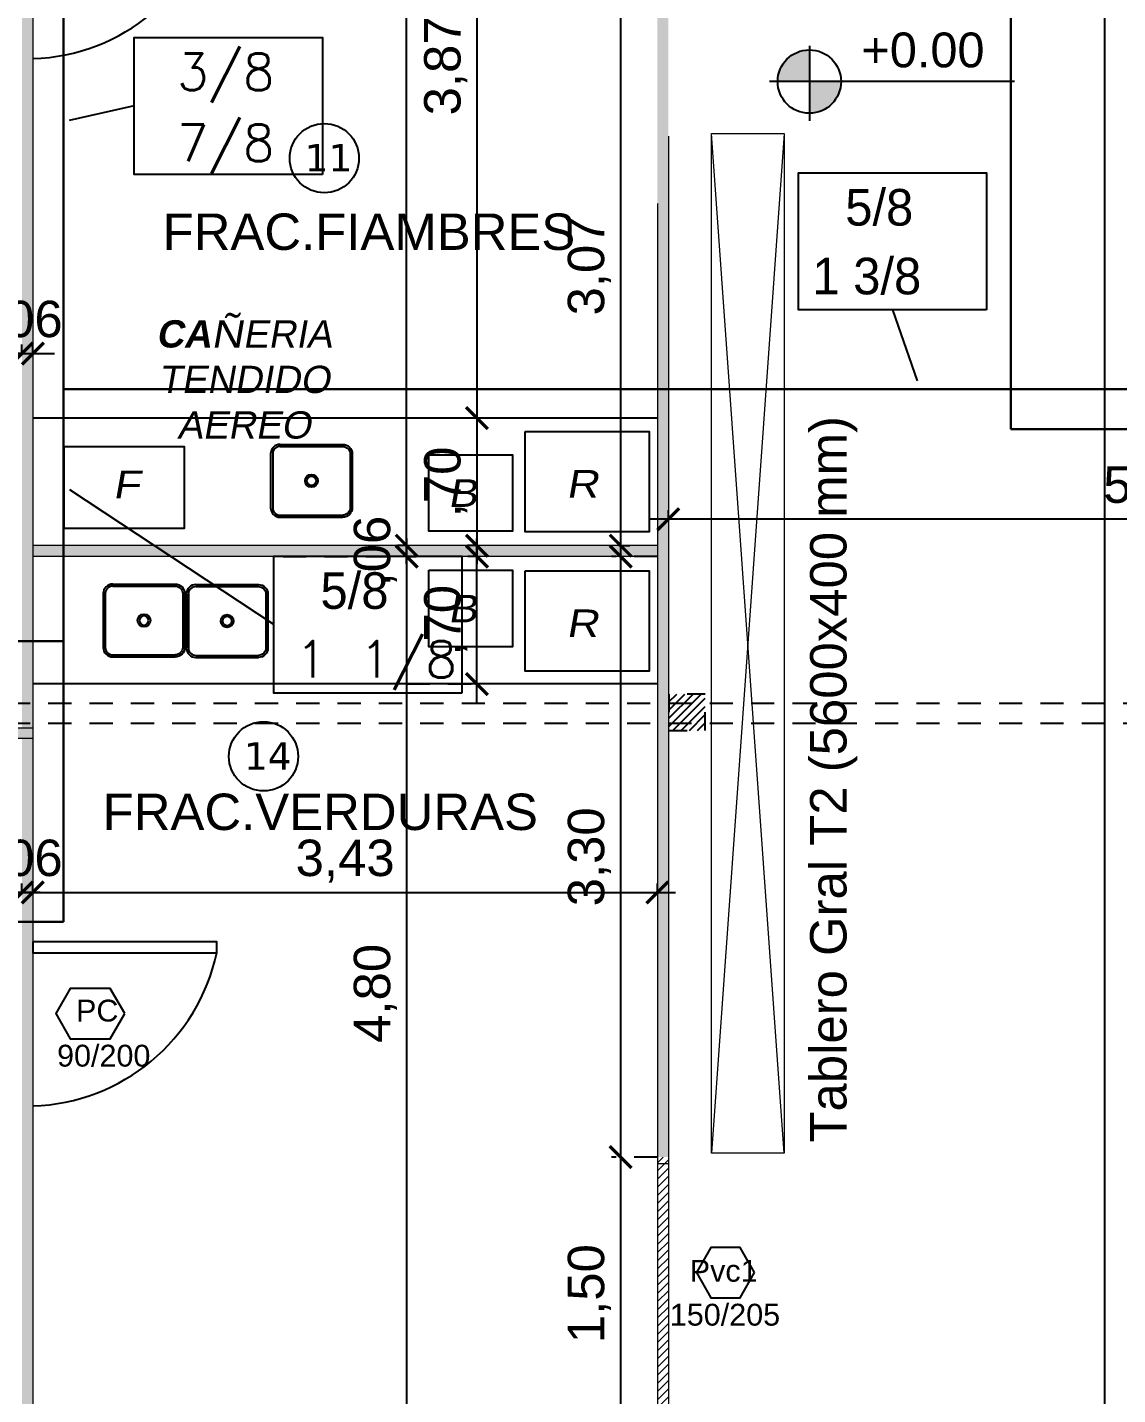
# Model space of a CAD drawing. Header units: metres. Extents: x 1093 to 1459, y -137 to 62.
# Drawn here: x 1265.31 to 1271.3, y -12.56 to -5.05 of the extents above; entities that cross this region are included whole.
import ezdxf

# ---------------------------------------------------------------- set-up
doc = ezdxf.new("R2010")
doc.units = ezdxf.units.M
doc.header["$LTSCALE"] = 0.508
doc.header["$PDMODE"] = 1
doc.header["$PDSIZE"] = -2
doc.linetypes.add('HIDDEN', pattern=[0.375, 0.25, -0.125])
doc.linetypes.add('HIDDEN2', pattern=[0.1875, 0.125, -0.0625])
doc.layers.get('0').update_dxf_attribs({"color": 9})
doc.layers.get('Defpoints').update_dxf_attribs({"color": 9})
for name, color, linetype in [('1-PROY', 9, 'HIDDEN'), ('2-Desig-Carp', 9, 'Continuous'), ('2-texto', 9, 'Continuous'), ('3-camara', 9, 'Continuous'), ('4-carpinterias', 9, 'Continuous'), ('7-artef', 9, 'Continuous'), ('8-cotas-100', 9, 'Continuous'), ('8-NIVEL-1-50', 9, 'Continuous'), ('9-Hatch', 9, 'Continuous'), ('arq carpinterias', 9, 'Continuous'), ('Estructura', 9, 'HIDDEN2'), ('IFA-MEDIA 02', 40, 'Continuous'), ('IFA-TEXTOS', 70, 'Continuous')]:
    doc.layers.add(name, color=color, linetype=linetype)
doc.layers.add('IFA-BAJA 01', color=164, linetype='Continuous', lineweight=30)
doc.layers.add('IFA-MEDIA 01', color=30, linetype='Continuous', lineweight=30)
doc.styles.add('ARIAL', font='arial.ttf', dxfattribs={"width": 1.15, "oblique": 10})
doc.styles.add('swiss', font='swissel.ttf')
doc.dimstyles.new('dim-100', dxfattribs={"dimtxt": 0.2, "dimasz": 0.12, "dimexe": 0.05, "dimexo": 0, "dimgap": 0.05, "dimtad": 1, "dimzin": 4, "dimtxsty": 'swiss', "dimblk": 'ARCHTICK', "dimcen": 0.5, "dimdle": 0.1, "dimclrd": 256, "dimclre": 252, "dimclrt": 256, "dimadec": 0, "dimazin": 0, "dimtfac": 1, "dimtix": 1, "dimtmove": 2, "dimatfit": 3, "dimldrblk": 'OPEN30', "dimfxl": 0.05, "dimtolj": 1, "dimtzin": 0, "dimarcsym": 0})

# ---------------------------------------------------------------- blocks, each defined once
blk = doc.blocks.new('_ARCHTICK')
at = {"color": 0, "linetype": 'ByBlock', "const_width": 0.15}
blk.add_lwpolyline([(-0.5, -0.5), (0.5, 0.5)], dxfattribs=at)
blk = doc.blocks.new('*D111')
at = {"layer": '8-cotas-100', "color": 252, "linetype": 'Continuous', "lineweight": -2, "transparency": 16777216}
for p, q in [((1262.0836, -6.8421), (1262.0836, -6.7921)), ((1265.2836, -6.8421), (1265.2836, -6.7921))]:
    blk.add_line(p, q, dxfattribs=at)
at = {"layer": '8-cotas-100', "linetype": 'Continuous', "lineweight": -2, "transparency": 16777216}
blk.add_line((1261.9836, -6.8421), (1265.3836, -6.8421), dxfattribs=at)
at = {"layer": 'Defpoints', "color": 0, "linetype": 'Continuous', "transparency": 16777216}
for p in [(1262.0836, -6.8421), (1265.2836, -6.8421), (1265.2836, -6.8421)]:
    blk.add_point(p, dxfattribs=at)
at = {"layer": '8-cotas-100', "linetype": 'Continuous', "lineweight": -2, "transparency": 16777216, "xscale": 0.12, "yscale": 0.12, "zscale": 0.12, "rotation": 180}
blk.add_blockref('_ARCHTICK', (1262.0836, -6.8421), dxfattribs=at)
at = {"layer": '8-cotas-100', "linetype": 'Continuous', "lineweight": -2, "transparency": 16777216, "xscale": 0.12, "yscale": 0.12, "zscale": 0.12}
blk.add_blockref('_ARCHTICK', (1265.2836, -6.8421), dxfattribs=at)
at = {"layer": '8-cotas-100', "linetype": 'Continuous', "lineweight": 0, "transparency": 16777216, "insert": (1263.6836, -6.6704), "char_height": 0.2, "attachment_point": 5, "style": 'swiss'}
blk.add_mtext('\\A1;3,20', dxfattribs=at)
blk = doc.blocks.new('_Open30')
at = {"color": 0, "linetype": 'ByBlock', "lineweight": -2}
for p, q in [((-1, 0.268), (0, 0)), ((0, 0), (-1, -0.268)), ((0, 0), (-1, 0))]:
    blk.add_line(p, q, dxfattribs=at)
blk = doc.blocks.new('*D112')
at = {"layer": '8-cotas-100', "color": 252, "linetype": 'Continuous', "lineweight": -2, "transparency": 16777216}
for p, q in [((1265.2836, -6.8421), (1265.2836, -6.7921)), ((1265.3436, -6.8421), (1265.3436, -6.7921))]:
    blk.add_line(p, q, dxfattribs=at)
at = {"layer": '8-cotas-100', "linetype": 'Continuous', "lineweight": -2, "transparency": 16777216}
for p, q in [((1265.2836, -6.8421), (1265.1636, -6.8421)), ((1265.2836, -6.8421), (1265.3436, -6.8421)), ((1265.3436, -6.8421), (1265.4636, -6.8421))]:
    blk.add_line(p, q, dxfattribs=at)
at = {"layer": 'Defpoints', "color": 0, "linetype": 'Continuous', "transparency": 16777216}
for p in [(1265.2836, -6.8421), (1265.3436, -6.8421), (1265.3436, -6.8421)]:
    blk.add_point(p, dxfattribs=at)
at = {"layer": '8-cotas-100', "linetype": 'Continuous', "lineweight": -2, "transparency": 16777216, "xscale": 0.12, "yscale": 0.12, "zscale": 0.12}
blk.add_blockref('_ARCHTICK', (1265.2836, -6.8421), dxfattribs=at)
at = {"layer": '8-cotas-100', "linetype": 'Continuous', "lineweight": -2, "transparency": 16777216, "xscale": 0.12, "yscale": 0.12, "zscale": 0.12, "rotation": 180}
blk.add_blockref('_ARCHTICK', (1265.3436, -6.8421), dxfattribs=at)
at = {"layer": '8-cotas-100', "linetype": 'Continuous', "lineweight": 0, "transparency": 16777216, "insert": (1265.3136, -6.6706), "char_height": 0.2, "attachment_point": 5, "style": 'swiss'}
blk.add_mtext('\\A1;,06', dxfattribs=at)
blk = doc.blocks.new('*D113')
at = {"layer": '8-cotas-100', "color": 252, "linetype": 'Continuous', "lineweight": -2, "transparency": 16777216}
for p, q in [((1265.2836, -9.8022), (1265.2836, -9.7522)), ((1265.3436, -9.8022), (1265.3436, -9.7522))]:
    blk.add_line(p, q, dxfattribs=at)
at = {"layer": '8-cotas-100', "linetype": 'Continuous', "lineweight": -2, "transparency": 16777216}
for p, q in [((1265.2836, -9.8022), (1265.1636, -9.8022)), ((1265.3436, -9.8022), (1265.2836, -9.8022)), ((1265.3436, -9.8022), (1265.4636, -9.8022))]:
    blk.add_line(p, q, dxfattribs=at)
at = {"layer": 'Defpoints', "color": 0, "linetype": 'Continuous', "transparency": 16777216}
for p in [(1265.2836, -9.8022), (1265.2836, -9.8022), (1265.3436, -9.8022)]:
    blk.add_point(p, dxfattribs=at)
at = {"layer": '8-cotas-100', "linetype": 'Continuous', "lineweight": -2, "transparency": 16777216, "xscale": 0.12, "yscale": 0.12, "zscale": 0.12}
blk.add_blockref('_ARCHTICK', (1265.2836, -9.8022), dxfattribs=at)
at = {"layer": '8-cotas-100', "linetype": 'Continuous', "lineweight": -2, "transparency": 16777216, "xscale": 0.12, "yscale": 0.12, "zscale": 0.12, "rotation": 180}
blk.add_blockref('_ARCHTICK', (1265.3436, -9.8022), dxfattribs=at)
at = {"layer": '8-cotas-100', "linetype": 'Continuous', "lineweight": 0, "transparency": 16777216, "insert": (1265.3136, -9.6306), "char_height": 0.2, "attachment_point": 5, "style": 'swiss'}
blk.add_mtext('\\A1;,06', dxfattribs=at)
blk = doc.blocks.new('*D114')
at = {"layer": '8-cotas-100', "color": 252, "linetype": 'Continuous', "lineweight": -2, "transparency": 16777216}
for p, q in [((1262.0836, -9.8022), (1262.0836, -9.7522)), ((1265.2836, -9.8022), (1265.2836, -9.7522))]:
    blk.add_line(p, q, dxfattribs=at)
at = {"layer": '8-cotas-100', "linetype": 'Continuous', "lineweight": -2, "transparency": 16777216}
blk.add_line((1265.3836, -9.8022), (1261.9836, -9.8022), dxfattribs=at)
at = {"layer": 'Defpoints', "color": 0, "linetype": 'Continuous', "transparency": 16777216}
for p in [(1262.0836, -9.8022), (1262.0836, -9.8022), (1265.2836, -9.8022)]:
    blk.add_point(p, dxfattribs=at)
at = {"layer": '8-cotas-100', "linetype": 'Continuous', "lineweight": -2, "transparency": 16777216, "xscale": 0.12, "yscale": 0.12, "zscale": 0.12, "rotation": 180}
blk.add_blockref('_ARCHTICK', (1262.0836, -9.8022), dxfattribs=at)
at = {"layer": '8-cotas-100', "linetype": 'Continuous', "lineweight": -2, "transparency": 16777216, "xscale": 0.12, "yscale": 0.12, "zscale": 0.12}
blk.add_blockref('_ARCHTICK', (1265.2836, -9.8022), dxfattribs=at)
at = {"layer": '8-cotas-100', "linetype": 'Continuous', "lineweight": 0, "transparency": 16777216, "insert": (1263.6836, -9.6305), "char_height": 0.2, "attachment_point": 5, "style": 'swiss'}
blk.add_mtext('\\A1;3,20', dxfattribs=at)
blk = doc.blocks.new('*D214')
at = {"layer": '8-cotas-100', "linetype": 'Continuous', "lineweight": -2, "transparency": 16777216}
blk.add_line((1268.5715, -7.8571), (1268.5715, -11.3557), dxfattribs=at)
at = {"layer": '8-cotas-100', "color": 252, "linetype": 'HIDDEN', "lineweight": -2, "transparency": 16777216}
for p, q in [((1268.7736, -7.9571), (1268.5215, -7.9571)), ((1268.7736, -11.2557), (1268.5215, -11.2557))]:
    blk.add_line(p, q, dxfattribs=at)
at = {"layer": 'Defpoints', "color": 0, "linetype": 'Continuous', "transparency": 16777216}
for p in [(1268.7736, -7.9571), (1268.5715, -11.2557), (1268.7736, -11.2557)]:
    blk.add_point(p, dxfattribs=at)
at = {"layer": '8-cotas-100', "linetype": 'Continuous', "lineweight": -2, "transparency": 16777216, "xscale": 0.12, "yscale": 0.12, "zscale": 0.12}
for p, rotation in [((1268.5715, -7.9571), 90), ((1268.5715, -11.2557), 270)]:
    blk.add_blockref('_ARCHTICK', p, dxfattribs=dict(at, rotation=rotation))
at = {"layer": '8-cotas-100', "linetype": 'Continuous', "lineweight": 0, "transparency": 16777216, "insert": (1268.3999, -9.6064), "char_height": 0.2, "attachment_point": 5, "rotation": 90, "style": 'swiss'}
blk.add_mtext('\\A1;3,30', dxfattribs=at)
blk = doc.blocks.new('*D215')
at = {"layer": '8-cotas-100', "linetype": 'Continuous', "lineweight": -2, "transparency": 16777216}
blk.add_line((1268.5715, -11.1557), (1268.5715, -12.8557), dxfattribs=at)
at = {"layer": '8-cotas-100', "color": 252, "linetype": 'HIDDEN', "lineweight": -2, "transparency": 16777216}
for p, q in [((1268.7736, -11.2557), (1268.5215, -11.2557)), ((1268.7736, -12.7557), (1268.5215, -12.7557))]:
    blk.add_line(p, q, dxfattribs=at)
at = {"layer": 'Defpoints', "color": 0, "linetype": 'Continuous', "transparency": 16777216}
for p in [(1268.7736, -11.2557), (1268.5715, -12.7557), (1268.7736, -12.7557)]:
    blk.add_point(p, dxfattribs=at)
at = {"layer": '8-cotas-100', "linetype": 'Continuous', "lineweight": -2, "transparency": 16777216, "xscale": 0.12, "yscale": 0.12, "zscale": 0.12}
for p, rotation in [((1268.5715, -11.2557), 90), ((1268.5715, -12.7557), 270)]:
    blk.add_blockref('_ARCHTICK', p, dxfattribs=dict(at, rotation=rotation))
at = {"layer": '8-cotas-100', "linetype": 'Continuous', "lineweight": 0, "transparency": 16777216, "insert": (1268.3999, -12.0057), "char_height": 0.2, "attachment_point": 5, "rotation": 90, "style": 'swiss'}
blk.add_mtext('\\A1;1,50', dxfattribs=at)
blk = doc.blocks.new('*D216')
at = {"layer": '8-cotas-100', "linetype": 'Continuous', "lineweight": -2, "transparency": 16777216}
blk.add_line((1267.7824, -8.7571), (1267.7824, -7.8571), dxfattribs=at)
at = {"layer": '8-cotas-100', "color": 252, "linetype": 'HIDDEN', "lineweight": -2, "transparency": 16777216}
for p, q in [((1267.7824, -7.9571), (1267.7324, -7.9571)), ((1267.3963, -8.6571), (1267.8324, -8.6571))]:
    blk.add_line(p, q, dxfattribs=at)
at = {"layer": 'Defpoints', "color": 0, "linetype": 'Continuous', "transparency": 16777216}
for p in [(1267.7824, -7.9571), (1267.7824, -7.9571), (1267.3963, -8.6571)]:
    blk.add_point(p, dxfattribs=at)
at = {"layer": '8-cotas-100', "linetype": 'Continuous', "lineweight": -2, "transparency": 16777216, "xscale": 0.12, "yscale": 0.12, "zscale": 0.12}
for p, rotation in [((1267.7824, -7.9571), 90), ((1267.7824, -8.6571), 270)]:
    blk.add_blockref('_ARCHTICK', p, dxfattribs=dict(at, rotation=rotation))
at = {"layer": '8-cotas-100', "linetype": 'Continuous', "lineweight": 0, "transparency": 16777216, "insert": (1267.6109, -8.3071), "char_height": 0.2, "attachment_point": 5, "rotation": 90, "style": 'swiss'}
blk.add_mtext('\\A1;,70', dxfattribs=at)
blk = doc.blocks.new('A$C13492753')
for p, q in [((0.3959, 0.4), (0.0523, 0.4)), ((0.3959, 0.3888), (0.0523, 0.3888)), ((0, 0.3477), (0, 0.0523)), ((0.0112, 0.3477), (0.0112, 0.0523)), ((0.4369, 0.3477), (0.4369, 0.0523)), ((0.4481, 0.3477), (0.4481, 0.0523)), ((0.3959, 0.0112), (0.0523, 0.0112)), ((0.3959, 0), (0.0523, 0))]:
    blk.add_line(p, q)
for centre, major_axis, start_param, end_param in [((0.0523, 0.3477), (0.037, -0.037), 2.356194, 3.926991), ((0.0523, 0.3477), (0.029, 0.029), 0.785398, 2.356194), ((0.2241, 0.2), (-0.0249, -0.0249), 5.497787, 11.780972), ((0.2241, 0.2), (-0.0178, -0.0178), 5.497787, 11.780972), ((0.0523, 0.0523), (0.037, 0.037), 2.356194, 3.926991), ((0.0523, 0.0523), (0.029, -0.029), 3.926991, 5.497787)]:
    blk.add_ellipse(centre, major_axis=major_axis, ratio=1, start_param=start_param, end_param=end_param)
at = {"extrusion": (0, 0, -1)}
for centre, major_axis, start_param, end_param in [((0.3959, 0.3477), (-0.037, -0.037), 2.356194, 3.926991), ((0.3959, 0.3477), (-0.029, 0.029), 0.785398, 2.356194), ((0.3959, 0.0523), (-0.029, -0.029), 3.926991, 5.497787), ((0.3959, 0.0523), (-0.037, 0.037), 2.356194, 3.926991)]:
    blk.add_ellipse(centre, major_axis=major_axis, ratio=1, start_param=start_param, end_param=end_param, dxfattribs=at)
blk = doc.blocks.new('*D217')
at = {"layer": '8-cotas-100', "color": 252, "linetype": 'HIDDEN', "lineweight": -2, "transparency": 16777216}
for p, q in [((1265.3436, -9.8022), (1265.3436, -9.7522)), ((1268.7736, -9.8022), (1268.7736, -9.7522))]:
    blk.add_line(p, q, dxfattribs=at)
at = {"layer": '8-cotas-100', "linetype": 'Continuous', "lineweight": -2, "transparency": 16777216}
blk.add_line((1265.2436, -9.8022), (1268.8736, -9.8022), dxfattribs=at)
at = {"layer": 'Defpoints', "color": 0, "linetype": 'Continuous', "transparency": 16777216}
for p in [(1265.3436, -9.8022), (1268.7736, -9.8022), (1268.7736, -9.8022)]:
    blk.add_point(p, dxfattribs=at)
at = {"layer": '8-cotas-100', "linetype": 'Continuous', "lineweight": -2, "transparency": 16777216, "xscale": 0.12, "yscale": 0.12, "zscale": 0.12, "rotation": 180}
blk.add_blockref('_ARCHTICK', (1265.3436, -9.8022), dxfattribs=at)
at = {"layer": '8-cotas-100', "linetype": 'Continuous', "lineweight": -2, "transparency": 16777216, "xscale": 0.12, "yscale": 0.12, "zscale": 0.12}
blk.add_blockref('_ARCHTICK', (1268.7736, -9.8022), dxfattribs=at)
at = {"layer": '8-cotas-100', "linetype": 'Continuous', "lineweight": 0, "transparency": 16777216, "insert": (1267.0586, -9.6306), "char_height": 0.2, "attachment_point": 5, "style": 'swiss'}
blk.add_mtext('\\A1;3,43', dxfattribs=at)
blk = doc.blocks.new('*D218')
at = {"layer": '8-cotas-100', "linetype": 'Continuous', "lineweight": -2, "transparency": 16777216}
for p, q in [((1267.3963, -7.8971), (1267.3963, -7.7771)), ((1267.3963, -7.9571), (1267.3963, -7.8971)), ((1267.3963, -7.9571), (1267.3963, -8.0771))]:
    blk.add_line(p, q, dxfattribs=at)
at = {"layer": '8-cotas-100', "color": 252, "linetype": 'HIDDEN', "lineweight": -2, "transparency": 16777216}
for p, q in [((1267.3963, -7.8971), (1267.3463, -7.8971)), ((1267.3963, -7.9571), (1267.3463, -7.9571))]:
    blk.add_line(p, q, dxfattribs=at)
at = {"layer": 'Defpoints', "color": 0, "linetype": 'Continuous', "transparency": 16777216}
for p in [(1267.3963, -7.8971), (1267.3963, -7.8971), (1267.3963, -7.9571)]:
    blk.add_point(p, dxfattribs=at)
at = {"layer": '8-cotas-100', "linetype": 'Continuous', "lineweight": -2, "transparency": 16777216, "xscale": 0.12, "yscale": 0.12, "zscale": 0.12}
for p, rotation in [((1267.3963, -7.8971), 270), ((1267.3963, -7.9571), 90)]:
    blk.add_blockref('_ARCHTICK', p, dxfattribs=dict(at, rotation=rotation))
at = {"layer": '8-cotas-100', "linetype": 'Continuous', "lineweight": 0, "transparency": 16777216, "insert": (1267.2247, -7.9271), "char_height": 0.2, "attachment_point": 5, "rotation": 90, "style": 'swiss'}
blk.add_mtext('\\A1;,06', dxfattribs=at)
blk = doc.blocks.new('*D219')
at = {"layer": '8-cotas-100', "linetype": 'Continuous', "lineweight": -2, "transparency": 16777216}
blk.add_line((1267.3963, -7.9971), (1267.3963, -0.5671), dxfattribs=at)
at = {"layer": '8-cotas-100', "color": 252, "linetype": 'HIDDEN', "lineweight": -2, "transparency": 16777216}
for p, q in [((1267.3963, -0.6671), (1267.3463, -0.6671)), ((1267.3963, -7.8971), (1267.3463, -7.8971))]:
    blk.add_line(p, q, dxfattribs=at)
at = {"layer": 'Defpoints', "color": 0, "linetype": 'Continuous', "transparency": 16777216}
for p in [(1267.3963, -0.6671), (1267.3963, -0.6671), (1267.3963, -7.8971)]:
    blk.add_point(p, dxfattribs=at)
at = {"layer": '8-cotas-100', "linetype": 'Continuous', "lineweight": -2, "transparency": 16777216, "xscale": 0.12, "yscale": 0.12, "zscale": 0.12}
for p, rotation in [((1267.3963, -0.6671), 90), ((1267.3963, -7.8971), 270)]:
    blk.add_blockref('_ARCHTICK', p, dxfattribs=dict(at, rotation=rotation))
at = {"layer": '8-cotas-100', "linetype": 'Continuous', "lineweight": 0, "transparency": 16777216, "insert": (1267.2246, -4.2821), "char_height": 0.2, "attachment_point": 5, "rotation": 90, "style": 'swiss'}
blk.add_mtext('\\A1;7,23', dxfattribs=at)
blk = doc.blocks.new('*D222')
at = {"layer": '8-cotas-100', "linetype": 'Continuous', "lineweight": -2, "transparency": 16777216}
blk.add_line((1267.7824, -3.2271), (1267.7824, -7.2971), dxfattribs=at)
at = {"layer": '8-cotas-100', "color": 252, "linetype": 'HIDDEN', "lineweight": -2, "transparency": 16777216}
for p, q in [((1267.7824, -3.3271), (1267.7324, -3.3271)), ((1267.7824, -7.1971), (1267.7324, -7.1971))]:
    blk.add_line(p, q, dxfattribs=at)
at = {"layer": 'Defpoints', "color": 0, "linetype": 'Continuous', "transparency": 16777216}
for p in [(1267.7824, -3.3271), (1267.7824, -7.1971), (1267.7824, -7.1971)]:
    blk.add_point(p, dxfattribs=at)
at = {"layer": '8-cotas-100', "linetype": 'Continuous', "lineweight": -2, "transparency": 16777216, "xscale": 0.12, "yscale": 0.12, "zscale": 0.12}
for p, rotation in [((1267.7824, -3.3271), 90), ((1267.7824, -7.1971), 270)]:
    blk.add_blockref('_ARCHTICK', p, dxfattribs=dict(at, rotation=rotation))
at = {"layer": '8-cotas-100', "linetype": 'Continuous', "lineweight": 0, "transparency": 16777216, "insert": (1267.6109, -5.2621), "char_height": 0.2, "attachment_point": 5, "rotation": 90, "style": 'swiss'}
blk.add_mtext('\\A1;3,87', dxfattribs=at)
blk = doc.blocks.new('*D223')
at = {"layer": '8-cotas-100', "linetype": 'Continuous', "lineweight": -2, "transparency": 16777216}
blk.add_line((1267.7824, -7.0971), (1267.7824, -7.9971), dxfattribs=at)
at = {"layer": '8-cotas-100', "color": 252, "linetype": 'HIDDEN', "lineweight": -2, "transparency": 16777216}
for p, q in [((1267.7824, -7.1971), (1267.7324, -7.1971)), ((1267.7824, -7.8971), (1267.7324, -7.8971))]:
    blk.add_line(p, q, dxfattribs=at)
at = {"layer": 'Defpoints', "color": 0, "linetype": 'Continuous', "transparency": 16777216}
for p in [(1267.7824, -7.1971), (1267.7824, -7.8971), (1267.7824, -7.8971)]:
    blk.add_point(p, dxfattribs=at)
at = {"layer": '8-cotas-100', "linetype": 'Continuous', "lineweight": -2, "transparency": 16777216, "xscale": 0.12, "yscale": 0.12, "zscale": 0.12}
for p, rotation in [((1267.7824, -7.1971), 90), ((1267.7824, -7.8971), 270)]:
    blk.add_blockref('_ARCHTICK', p, dxfattribs=dict(at, rotation=rotation))
at = {"layer": '8-cotas-100', "linetype": 'Continuous', "lineweight": 0, "transparency": 16777216, "insert": (1267.6109, -7.5471), "char_height": 0.2, "attachment_point": 5, "rotation": 90, "style": 'swiss'}
blk.add_mtext('\\A1;,70', dxfattribs=at)
blk = doc.blocks.new('*D224')
at = {"layer": '8-cotas-100', "linetype": 'Continuous', "lineweight": -2, "transparency": 16777216}
blk.add_line((1268.5715, -4.7248), (1268.5715, -7.9971), dxfattribs=at)
at = {"layer": '8-cotas-100', "color": 252, "linetype": 'HIDDEN', "lineweight": -2, "transparency": 16777216}
for p, q in [((1268.8336, -4.8248), (1268.5215, -4.8248)), ((1268.5617, -7.8971), (1268.6215, -7.8971))]:
    blk.add_line(p, q, dxfattribs=at)
at = {"layer": 'Defpoints', "color": 0, "linetype": 'Continuous', "transparency": 16777216}
for p in [(1268.8336, -4.8248), (1268.5617, -7.8971), (1268.5715, -7.8971)]:
    blk.add_point(p, dxfattribs=at)
at = {"layer": '8-cotas-100', "linetype": 'Continuous', "lineweight": -2, "transparency": 16777216, "xscale": 0.12, "yscale": 0.12, "zscale": 0.12}
for p, rotation in [((1268.5715, -4.8248), 90), ((1268.5715, -7.8971), 270)]:
    blk.add_blockref('_ARCHTICK', p, dxfattribs=dict(at, rotation=rotation))
at = {"layer": '8-cotas-100', "linetype": 'Continuous', "lineweight": 0, "transparency": 16777216, "insert": (1268.3999, -6.361), "char_height": 0.2, "attachment_point": 5, "rotation": 90, "style": 'swiss'}
blk.add_mtext('\\A1;3,07', dxfattribs=at)
blk = doc.blocks.new('*D282')
at = {"layer": '3-camara', "lineweight": -2, "transparency": 16777216}
blk.add_line((1267.3963, -7.8571), (1267.3963, -12.8557), dxfattribs=at)
at = {"layer": '3-camara', "color": 252, "linetype": 'HIDDEN', "lineweight": -2, "transparency": 16777216}
for p, q in [((1266.7183, -7.9571), (1267.4463, -7.9571)), ((1268.7736, -12.7557), (1267.3463, -12.7557))]:
    blk.add_line(p, q, dxfattribs=at)
at = {"layer": 'Defpoints', "color": 0, "transparency": 16777216}
for p in [(1266.7183, -7.9571), (1267.3963, -12.7557), (1268.7736, -12.7557)]:
    blk.add_point(p, dxfattribs=at)
at = {"layer": '3-camara', "lineweight": -2, "transparency": 16777216, "xscale": 0.12, "yscale": 0.12, "zscale": 0.12}
for p, rotation in [((1267.3963, -7.9571), 90), ((1267.3963, -12.7557), 270)]:
    blk.add_blockref('_ARCHTICK', p, dxfattribs=dict(at, rotation=rotation))
at = {"layer": '3-camara', "lineweight": 0, "transparency": 16777216, "insert": (1267.2247, -10.3564), "char_height": 0.2, "attachment_point": 5, "rotation": 90, "style": 'swiss'}
blk.add_mtext('\\A1;4,80', dxfattribs=at)
blk = doc.blocks.new('*D358')
at = {"layer": '8-cotas-100', "lineweight": -2, "transparency": 16777216}
blk.add_line((1271.2313, -23.6066), (1271.2313, -4.5871), dxfattribs=at)
at = {"layer": '8-cotas-100', "color": 252, "lineweight": -2, "transparency": 16777216}
for p, q in [((1270.9136, -4.6871), (1271.2813, -4.6871)), ((1270.4986, -23.5066), (1271.2813, -23.5066))]:
    blk.add_line(p, q, dxfattribs=at)
at = {"layer": 'Defpoints', "color": 0, "transparency": 16777216}
for p in [(1270.9136, -4.6871), (1271.2313, -4.6871), (1270.4986, -23.5066)]:
    blk.add_point(p, dxfattribs=at)
at = {"layer": '8-cotas-100', "lineweight": -2, "transparency": 16777216, "xscale": 0.12, "yscale": 0.12, "zscale": 0.12}
for p, rotation in [((1271.2313, -4.6871), 90), ((1271.2313, -23.5066), 270)]:
    blk.add_blockref('_ARCHTICK', p, dxfattribs=dict(at, rotation=rotation))
at = {"layer": '8-cotas-100', "transparency": 16777216, "insert": (1271.0596, -14.0969), "char_height": 0.2, "attachment_point": 5, "rotation": 90, "style": 'swiss'}
blk.add_mtext('\\A1;18,82', dxfattribs=at)
blk = doc.blocks.new('*D392')
at = {"layer": '8-cotas-100', "color": 252, "lineweight": -2, "transparency": 16777216}
for p, q in [((1268.8336, -7.7523), (1268.8336, -7.7023)), ((1274.1536, -8.3071), (1274.1536, -7.7023))]:
    blk.add_line(p, q, dxfattribs=at)
at = {"layer": '8-cotas-100', "lineweight": -2, "transparency": 16777216}
blk.add_line((1274.2536, -7.7523), (1268.7336, -7.7523), dxfattribs=at)
at = {"layer": 'Defpoints', "color": 0, "transparency": 16777216}
for p in [(1268.8336, -7.7523), (1268.8336, -7.7523), (1274.1536, -8.3071)]:
    blk.add_point(p, dxfattribs=at)
at = {"layer": '8-cotas-100', "lineweight": -2, "transparency": 16777216, "xscale": 0.12, "yscale": 0.12, "zscale": 0.12, "rotation": 180}
blk.add_blockref('_ARCHTICK', (1268.8336, -7.7523), dxfattribs=at)
at = {"layer": '8-cotas-100', "lineweight": -2, "transparency": 16777216, "xscale": 0.12, "yscale": 0.12, "zscale": 0.12}
blk.add_blockref('_ARCHTICK', (1274.1536, -7.7523), dxfattribs=at)
at = {"layer": '8-cotas-100', "transparency": 16777216, "insert": (1271.4936, -7.5806), "char_height": 0.2, "attachment_point": 5, "style": 'swiss'}
blk.add_mtext('\\A1;5,32', dxfattribs=at)
blk = doc.blocks.new('NIVEL-1-100')
h = blk.add_hatch(color=256)
h.paths.add_polyline_path([(0, 0.1547, 0.414214), (-0.1547, 0), (0, 0)])
h.paths.add_polyline_path([(0.1547, 0), (0, 0), (0, -0.1547, 0.414214)])
for p, q in [((0, 0.174), (0, -0.1918)), ((1.0005, 0), (-0.194, 0))]:
    blk.add_line(p, q)
blk.add_circle((0, 0), 0.1547)
at = {"style": 'swiss'}
blk.add_attdef('+00.00', (0.1111, 0.0695), '', height=0.17, dxfattribs=at)

msp = doc.modelspace()

# ---------------------------------------------------------------- hatches: boundary and pattern name
at = {"layer": '3-camara', "linetype": 'Continuous', "lineweight": 0}
h = msp.add_hatch(color=256, dxfattribs=at)
h.dxf.hatch_style = 1
h.paths.add_polyline_path([(1268.8336, -4.8248), (1268.7736, -4.8248), (1268.7736, -11.2557), (1268.8336, -11.2557)])
h = msp.add_hatch(color=256, dxfattribs=at)
h.dxf.hatch_style = 1
h.paths.add_polyline_path([(1268.7736, -7.8971), (1265.4036, -7.8971), (1265.4036, -7.9571), (1268.7736, -7.9571)])
at = {"layer": '4-carpinterias', "linetype": 'Continuous', "lineweight": 0}
h = msp.add_hatch(dxfattribs=at)
h.set_pattern_fill('ANSI31', color=256, scale=0.01)
h.set_pattern_definition([(45, (-6.2, -6.528567), (-0.0224506403, 0.0224506403), [])])
h.paths.add_polyline_path([(1268.8336, -11.2557), (1268.7736, -11.2557), (1268.7736, -12.7557), (1268.8336, -12.7557)])
at = {"layer": '9-Hatch'}
h = msp.add_hatch(color=256, dxfattribs=at)
h.dxf.hatch_style = 1
h.paths.add_polyline_path([(1278.2535, -5.7871), (1276.0238, -5.7871), (1276.0238, -5.8471), (1278.2535, -5.8471)])
h.paths.add_polyline_path([(1275.9036, -5.7871), (1274.9736, -5.787), (1274.9736, -5.847), (1275.9036, -5.8471)])
h.paths.add_polyline_path([(1275.0336, -4.6871), (1274.9736, -4.6871), (1274.9736, -4.7371), (1275.0336, -4.7371)])
h.paths.add_polyline_path([(1275.0336, -1.9563, -0.015039), (1274.9736, -1.9604), (1274.9736, -4.6271), (1272.4165, -4.6271, -0.015039), (1272.4125, -4.6871), (1275.0336, -4.6871)])
h.paths.add_polyline_path([(1271.515, -4.6271), (1270.9736, -4.6271), (1270.9736, -3.2671), (1270.9136, -3.2671), (1270.9136, -4.6871), (1271.515, -4.6871)])
h.paths.add_polyline_path([(1270.9736, -0.7271), (1270.9736, -0.6671), (1268.7736, -0.6671), (1268.7736, -3.2669), (1268.7773, -3.2669), (1269.5354, -3.267, -0.025076), (1269.5266, -3.1671), (1268.8736, -3.1671), (1268.8736, -0.7671), (1270.8736, -0.7671), (1270.8736, -3.1671), (1270.4281, -3.1671), (1270.4281, -3.2671), (1270.9736, -3.2671)])
h.paths.add_polyline_path([(1275.0336, -0.6671), (1270.9736, -0.6671), (1270.9736, -0.7271), (1274.9736, -0.7271), (1274.9736, -1.0589), (1275.0336, -1.0589)])
h.paths.add_polyline_path([(1265.3436, -2.7871), (1262.0236, -2.7871), (1262.0236, -2.8471), (1265.3436, -2.8471)], flags=17)
h.paths.add_polyline_path([(1265.3436, -2.8471), (1265.2836, -2.8471), (1265.2836, -4.8216), (1265.3436, -4.8216)], flags=17)
h.paths.add_polyline_path([(1265.3436, -0.6671), (1262.0236, -0.6671), (1262.0236, -2.7871), (1262.0836, -2.7871), (1262.0836, -0.7271), (1265.2836, -0.7271), (1265.2836, -2.7871), (1265.3436, -2.7871)])
h.paths.add_polyline_path([(1265.3436, -8.9571), (1265.2836, -8.9571), (1265.2836, -12.7571), (1262.0836, -12.7571), (1262.0836, -8.9571), (1262.0236, -8.9571), (1262.0236, -12.8171), (1265.3436, -12.8171)])
h.paths.add_polyline_path([(1265.3436, -8.8971), (1262.0236, -8.8971), (1262.0236, -8.9571), (1262.0836, -8.9571), (1265.2836, -8.9571), (1265.3436, -8.9571)])
h.paths.add_polyline_path([(1265.3436, -2.7871), (1262.0236, -2.7871), (1262.0236, -8.7621), (1262.0836, -8.7621), (1262.0836, -2.8471), (1265.2836, -2.8471), (1265.2836, -8.7621), (1265.3436, -8.7621)])
h.paths.add_polyline_path([(1265.3436, -8.7621), (1265.2836, -8.7621), (1265.2836, -8.8721), (1265.3436, -8.8721)])
h.paths.add_polyline_path([(1265.3436, -8.8721), (1265.2836, -8.8721), (1265.2836, -8.8971), (1265.3436, -8.8971)])
h.paths.add_polyline_path([(1268.7736, -7.8971), (1265.3436, -7.8971), (1265.3436, -7.9571), (1268.7736, -7.9571)])
at = {"layer": 'Estructura'}
h = msp.add_hatch(dxfattribs=at)
h.set_pattern_fill('ANSI31', color=256, scale=0.01)
h.set_pattern_definition([(45, (-7.067354, -2.862567), (-0.0224506403, 0.0224506403), [])])
h.paths.add_polyline_path([(1268.8363, -8.9126), (1269.0363, -8.9126), (1269.0363, -8.7126), (1268.8363, -8.7126)])

# ---------------------------------------------------------------- linework, layer by layer
at = {"lineweight": 0}
msp.add_line((1269.4702, -11.2333), (1269.0702, -5.6333), dxfattribs=at)
at = {"lineweight": 0, "flags": 128}
msp.add_lwpolyline([(1269.4702, -5.6333), (1269.4702, -11.2333), (1269.0702, -11.2333), (1269.0702, -5.6333), (1269.4702, -5.6333), (1269.0702, -11.2333)], dxfattribs=at)
at = {"layer": '1-PROY'}
for p, q in [((1262.0236, -8.7621), (1275.9036, -8.7621)), ((1262.0236, -8.8721), (1275.9036, -8.8721))]:
    msp.add_line(p, q, dxfattribs=at)
at = {"layer": '2-texto'}
for centre in [(1266.9444, -5.7691), (1266.6107, -9.0546)]:
    msp.add_circle(centre, 0.1901, dxfattribs=at)
at = {"layer": '3-camara', "linetype": 'Continuous', "lineweight": 0}
for p, q in [((1268.8336, -5.6471), (1268.8336, -11.29)), ((1268.7736, -6.0171), (1268.7736, -11.29)), ((1268.7736, -7.8971), (1265.3436, -7.8971)), ((1268.7736, -7.9571), (1265.3436, -7.9571)), ((1268.7736, -11.29), (1268.8336, -11.29)), ((1268.7736, -11.29), (1268.8336, -11.29))]:
    msp.add_line(p, q, dxfattribs=at)
for points in [[(1262.0236, -2.7871), (1265.3436, -2.7871), (1265.3436, -8.9571), (1262.0236, -8.9571)], [(1262.0236, -8.8971), (1265.3436, -8.8971), (1265.3436, -12.8171), (1262.0236, -12.8171)]]:
    msp.add_lwpolyline(points, close=True, dxfattribs=at)
at = {"layer": '3-camara'}
msp.add_lwpolyline([(1265.3436, -10.0729), (1265.3436, -10.1329), (1266.3536, -10.1329), (1266.3536, -10.0729)], close=True, dxfattribs=at)
for centre in [(1265.3125, -4.1575), (1265.3125, -9.9103)]:
    msp.add_arc(centre, 1.0646, 271.67314, 347.9269, dxfattribs=at)
at = {"layer": '4-carpinterias', "linetype": 'Continuous', "lineweight": 0, "flags": 128}
for points in [[(1268.7736, -11.2557), (1268.7736, -12.7557)], [(1268.8336, -11.2557), (1268.8336, -12.7557)]]:
    msp.add_lwpolyline(points, dxfattribs=at)
at = {"layer": '7-artef'}
for p, q in [((1268.7736, -7.1971), (1265.3436, -7.1971)), ((1268.7736, -8.6571), (1265.3436, -8.6571))]:
    msp.add_line(p, q, dxfattribs=at)
at = {"layer": '7-artef', "flags": 128}
for points in [[(1268.0481, -7.2704), (1268.7281, -7.2704), (1268.7281, -7.8208), (1268.0481, -7.8208)], [(1265.5154, -7.3525), (1266.1754, -7.3525), (1266.1754, -7.8025), (1265.5154, -7.8025)], [(1267.518, -7.3975), (1267.978, -7.3975), (1267.978, -7.8175), (1267.518, -7.8175)], [(1267.518, -8.0321), (1267.978, -8.0321), (1267.978, -8.4521), (1267.518, -8.4521)], [(1268.0481, -8.0364), (1268.7281, -8.0364), (1268.7281, -8.5869), (1268.0481, -8.5869)]]:
    msp.add_lwpolyline(points, close=True, dxfattribs=at)
at = {"layer": '8-cotas-100'}
for p in [(1265.4259, -8.7671), (1266.9507, -8.7671)]:
    msp.add_point(p, dxfattribs=at)
at = {"layer": 'arq carpinterias'}
for points in [[(1265.8487, -10.4672), (1265.769, -10.3292), (1265.5496, -10.3292), (1265.4699, -10.4672), (1265.5496, -10.6053), (1265.769, -10.6053)], [(1269.3068, -11.89), (1269.2271, -11.7519), (1269.0677, -11.7519), (1268.988, -11.89), (1269.0677, -12.028), (1269.2271, -12.028)]]:
    msp.add_lwpolyline(points, close=True, dxfattribs=at)
at = {"layer": 'Estructura'}
msp.add_lwpolyline([(1268.8363, -8.9126), (1269.0363, -8.9126), (1269.0363, -8.7126), (1268.8363, -8.7126)], close=True, dxfattribs=at)
at = {"layer": 'IFA-BAJA 01'}
for p in [(1270.7148, -1.2421), (1280.0418, -7.2569)]:
    msp.add_line(p, (1270.7148, -7.2569), dxfattribs=at)
at = {"layer": 'IFA-MEDIA 01'}
for p, q in [((1265.5123, -2.5711), (1265.5123, -9.9638)), ((1280.0418, -7.0369), (1265.5123, -7.0369)), ((1264.1136, -8.4221), (1265.5123, -8.4221)), ((1262.5586, -9.9638), (1265.5123, -9.9638))]:
    msp.add_line(p, q, dxfattribs=at)
at = {"layer": 'IFA-MEDIA 02'}
for p, q in [((1265.9009, -5.482), (1265.5425, -5.5614)), ((1270.0644, -6.6021), (1270.2001, -6.9928)), ((1266.6664, -8.3312), (1265.5472, -7.5902))]:
    msp.add_line(p, q, dxfattribs=at)
for points in [[(1266.9336, -5.8581), (1265.9009, -5.8581), (1265.9009, -5.1059), (1266.9336, -5.1059)], [(1270.5807, -6.6021), (1269.548, -6.6021), (1269.548, -5.8498), (1270.5807, -5.8498)], [(1267.6991, -8.7073), (1266.6664, -8.7073), (1266.6664, -7.955), (1267.6991, -7.955)]]:
    msp.add_lwpolyline(points, close=True, dxfattribs=at)

# ---------------------------------------------------------------- block references
at = {"layer": '7-artef', "xscale": -1, "rotation": 359.999996264268}
for p in [(1267.0978, -7.741, 0), (1266.1784, -8.5084), (1266.6348, -8.5112)]:
    msp.add_blockref('A$C13492753', p, dxfattribs=at)
at = {"layer": '8-NIVEL-1-50'}
ref = msp.add_blockref('NIVEL-1-100', (1269.6079, -5.3481), dxfattribs=dict(at, xscale=1.125, yscale=1.125, zscale=1.125))
ref.add_attrib('+00.00', '+0.00', (1269.8938, -5.2699), dxfattribs={"layer": '0', "height": 0.19125, "style": 'swiss'})

# ---------------------------------------------------------------- texts
at = {"layer": '2-Desig-Carp', "char_height": 0.12, "width": 5.113846, "attachment_point": 3, "style": 'swiss'}
for s, insert in [('PC', (1265.8138, -10.3911)), ('{\\fArial|b0|i0|c0|p34;90/200}', (1265.9894, -10.6386)), ('Pvc1', (1269.3237, -11.8201)), ('{\\fArial|b0|i0|c0|p34;150/205}', (1269.4475, -12.0614))]:
    msp.add_mtext(s, dxfattribs=dict(at, insert=insert))
at = {"layer": '2-texto', "style": 'swiss'}
for s, insert, char_height, width, attachment_point in [('{\\fVerdana|b0|i0|c0|p34;11}', (1266.8363, -5.8419), 0.15, 0.294755, 7), ('\\pi0.070146;{\\fArial|b0|i0|c0|p34;FRAC.FIAMBRES}', (1265.9861, -6.0728), 0.2, 2.369214, 1), ('{\\fVerdana|b0|i0|c0|p34;14}', (1266.5026, -9.1274), 0.15, 0.294755, 7), ('\\pi0.008004;{\\fArial|b0|i0|c0|p34;FRAC.VERDURAS}', (1265.7191, -9.2592), 0.2, 2.369214, 1)]:
    msp.add_mtext(s, dxfattribs=dict(at, insert=insert, char_height=char_height, width=width, attachment_point=attachment_point))
at = {"layer": '2-texto', "insert": (1269.6119, -12.2097), "char_height": 0.2, "width": 6.041875, "attachment_point": 1, "rotation": 90, "style": 'swiss'}
msp.add_mtext('\\pi1.0339;{\\fArial|b0|i0|c0|p34;Tablero Gral T2 (5600x400 mm)}', dxfattribs=at)
at = {"layer": '7-artef', "char_height": 0.1516, "attachment_point": 9, "line_spacing_factor": 0.992596, "style": 'ARIAL'}
for s, insert in [('F', (1265.9315, -7.6367)), ('R', (1268.448, -7.6334)), ('B', (1267.785, -7.6843)), ('B', (1267.785, -8.319)), ('R', (1268.448, -8.3995))]:
    msp.add_mtext(s, dxfattribs=dict(at, insert=insert))
at = {"layer": 'IFA-MEDIA 02', "char_height": 0.201007, "width": 1.049702, "attachment_point": 1}
for s, insert in [('{\\Ftxt.shx|c0;3/8}', (1266.1359, -5.1943)), ('{\\Ftxt.shx|c0;7/8}', (1266.1359, -5.5842)), ('{\\Ftxt|c0;5/8}', (1269.8048, -5.9382)), ('{\\Ftxt|c0;1 3/8}', (1269.6244, -6.3158)), ('{\\Ftxt|c0;5/8}', (1266.9232, -8.0434)), ('{\\Ftxt.shx|c0;1 1/8}', (1266.7867, -8.421))]:
    msp.add_mtext(s, dxfattribs=dict(at, insert=insert))
at = {"layer": 'IFA-TEXTOS', "color": 70, "insert": (1266.5029, -6.659), "char_height": 0.15, "width": 1.475677, "attachment_point": 2, "style": 'ARIAL'}
msp.add_mtext('{\\fArial|b1|i0|c238|p34;CA}Ñ{\\fArial|b0|i0|c238|p34;ERIA TENDIDO AEREO}', dxfattribs=at)

# ---------------------------------------------------------------- dimensions: what is measured, and where the dimension line sits
at = {"layer": '3-camara', "lineweight": 0}
dim = msp.add_linear_dim(base=(1267.3963, -12.7557), p1=(1266.7183, -7.9571), p2=(1268.7736, -12.7557), angle=90, dimstyle='dim-100', dxfattribs=at)
dim.commit()
dim.dimension.update_dxf_attribs({"geometry": '*D282', "text_midpoint": (1267.2247, -10.3564)})
at = {"layer": '8-cotas-100', "linetype": 'Continuous', "lineweight": 0}
for base, p1, p2, picture, middle in [((1267.3963, -0.6671), (1267.3963, -7.8971), (1267.3963, -0.6671), '*D219', (1267.2246, -4.2821)), ((1267.7824, -7.1971), (1267.7824, -3.3271), (1267.7824, -7.1971), '*D222', (1267.6109, -5.2621)), ((1268.5715, -7.8971), (1268.8336, -4.8248), (1268.5617, -7.8971), '*D224', (1268.3999, -6.361)), ((1267.7824, -7.8971), (1267.7824, -7.1971), (1267.7824, -7.8971), '*D223', (1267.6109, -7.5471)), ((1267.3963, -7.8971), (1267.3963, -7.9571), (1267.3963, -7.8971), '*D218', (1267.2247, -7.9271)), ((1267.7824, -7.9571), (1267.3963, -8.6571), (1267.7824, -7.9571), '*D216', (1267.6109, -8.3071)), ((1268.5715, -11.2557), (1268.7736, -7.9571), (1268.7736, -11.2557), '*D214', (1268.3999, -9.6064)), ((1268.5715, -12.7557), (1268.7736, -11.2557), (1268.7736, -12.7557), '*D215', (1268.3999, -12.0057))]:
    dim = msp.add_linear_dim(base=base, p1=p1, p2=p2, angle=90, dimstyle='dim-100', dxfattribs=at)
    dim.commit()
    dim.dimension.update_dxf_attribs({"geometry": picture, "text_midpoint": middle})
at = {"layer": '8-cotas-100'}
dim = msp.add_linear_dim(base=(1271.2313, -4.6871), p1=(1270.4986, -23.5066), p2=(1270.9136, -4.6871), angle=90, dimstyle='dim-100', dxfattribs=at)
dim.commit()
dim.dimension.update_dxf_attribs({"geometry": '*D358', "text_midpoint": (1271.0596, -14.0969)})
at = {"layer": '8-cotas-100', "linetype": 'Continuous', "lineweight": 0}
for base, p1, p2, picture, middle in [((1265.2836, -6.8421), (1262.0836, -6.8421), (1265.2836, -6.8421), '*D111', (1263.6836, -6.6704)), ((1265.3436, -6.8421), (1265.2836, -6.8421), (1265.3436, -6.8421), '*D112', (1265.3136, -6.6706)), ((1262.0836, -9.8022), (1265.2836, -9.8022), (1262.0836, -9.8022), '*D114', (1263.6836, -9.6305)), ((1265.2836, -9.8022), (1265.3436, -9.8022), (1265.2836, -9.8022), '*D113', (1265.3136, -9.6306)), ((1268.7736, -9.8022), (1265.3436, -9.8022), (1268.7736, -9.8022), '*D217', (1267.0586, -9.6306))]:
    dim = msp.add_linear_dim(base=base, p1=p1, p2=p2, dimstyle='dim-100', dxfattribs=at)
    dim.commit()
    dim.dimension.update_dxf_attribs({"geometry": picture, "text_midpoint": middle})
at = {"layer": '8-cotas-100'}
dim = msp.add_linear_dim(base=(1268.8336, -7.7523), p1=(1274.1536, -8.3071), p2=(1268.8336, -7.7523), dimstyle='dim-100', dxfattribs=at)
dim.commit()
dim.dimension.update_dxf_attribs({"geometry": '*D392', "text_midpoint": (1271.4936, -7.5806)})

doc.saveas('drawing.dxf')
